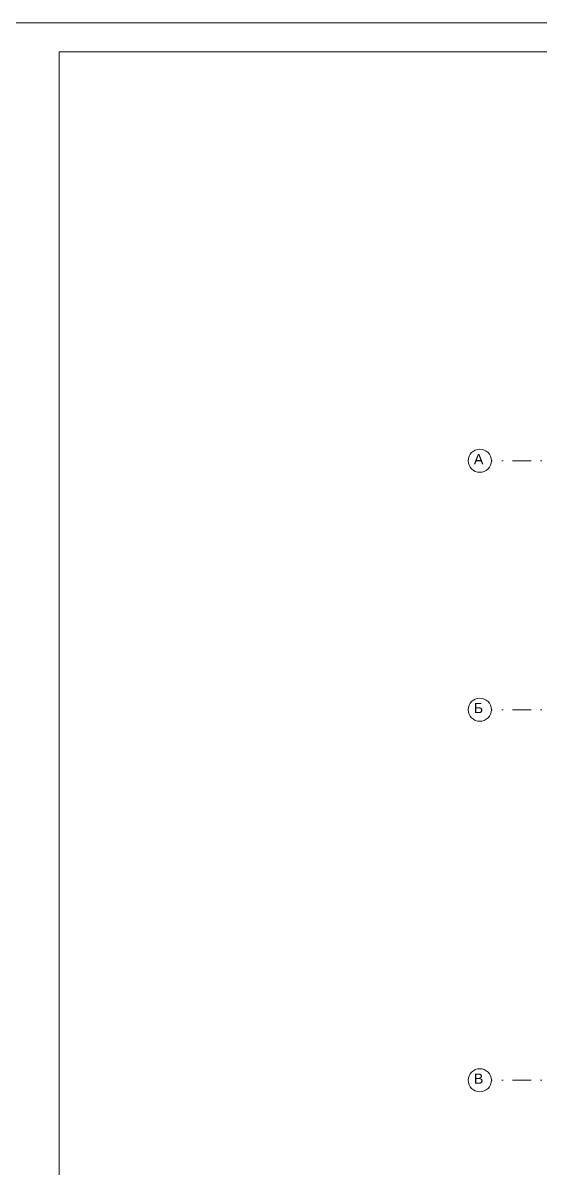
# Model space of a CAD drawing. Header units: millimetres. Extents: x -13678 to 175322, y 9978 to 39678.
# Drawn here: x 9195 to 18120, y 19899 to 39678 of the extents above; entities that cross this region are included whole.
import ezdxf

# ---------------------------------------------------------------- set-up
doc = ezdxf.new("R2010")
doc.units = ezdxf.units.MM
doc.header["$MEASUREMENT"] = 0
doc.linetypes.add('Dot & Dashed', pattern=[670.277762, 317.5, -176.388889, 0, -176.388874])
doc.layers.add('New_Structural - Bearing_Pen_No__69', color=7, linetype='Continuous', lineweight=20, true_color=0x71cebe)
doc.layers.add('Structural - Bearing_Pen_No__69', color=7, linetype='Continuous', lineweight=13, true_color=0x71cebe)
doc.layers.add('Roofs_Pen_No__1', color=7, linetype='Continuous', lineweight=13)
doc.layers.add('Structural - Bearing_Pen_No__7', color=7, linetype='Continuous', lineweight=13)
doc.styles.add('GENERATED_STYLE_1', font='arial.ttf')

msp = doc.modelspace()

# ---------------------------------------------------------------- linework, layer by layer
at = {"layer": 'New_Structural - Bearing_Pen_No__69', "linetype": 'ByBlock'}
for centre in [(17080.1, 32115.8), (17080.1, 27815.8), (17080.1, 21415.8)]:
    msp.add_circle(centre, 200, dxfattribs=at)
at = {"layer": 'Roofs_Pen_No__1'}
for points in [[(7322, 9977.8), (49322, 9977.8), (49322, 39677.8), (7322, 39677.8)], [(9822, 10477.8), (48822, 10477.8), (48822, 39177.8), (9822, 39177.8)]]:
    msp.add_lwpolyline(points, close=True, dxfattribs=at)
at = {"layer": 'Structural - Bearing_Pen_No__69', "linetype": 'Dot & Dashed'}
for p, q in [((34052.9, 32115.8), (17280.1, 32115.8)), ((34052.9, 27815.8), (17285.1, 27815.8)), ((34052.9, 21415.8), (17280.1, 21415.8))]:
    msp.add_line(p, q, dxfattribs=at)

# ---------------------------------------------------------------- texts
at = {"layer": 'Structural - Bearing_Pen_No__7', "char_height": 175, "attachment_point": 7, "style": 'GENERATED_STYLE_1'}
for s, insert in [('A', (16977.8, 32056.6)), ('{\\fArial|b0|i0|c204|p34;Б}', (16977.8, 27756.6)), ('{\\fArial|b0|i0|c204|p34;В}', (16977.8, 21356.6))]:
    msp.add_mtext(s, dxfattribs=dict(at, insert=insert))

doc.saveas('drawing.dxf')
